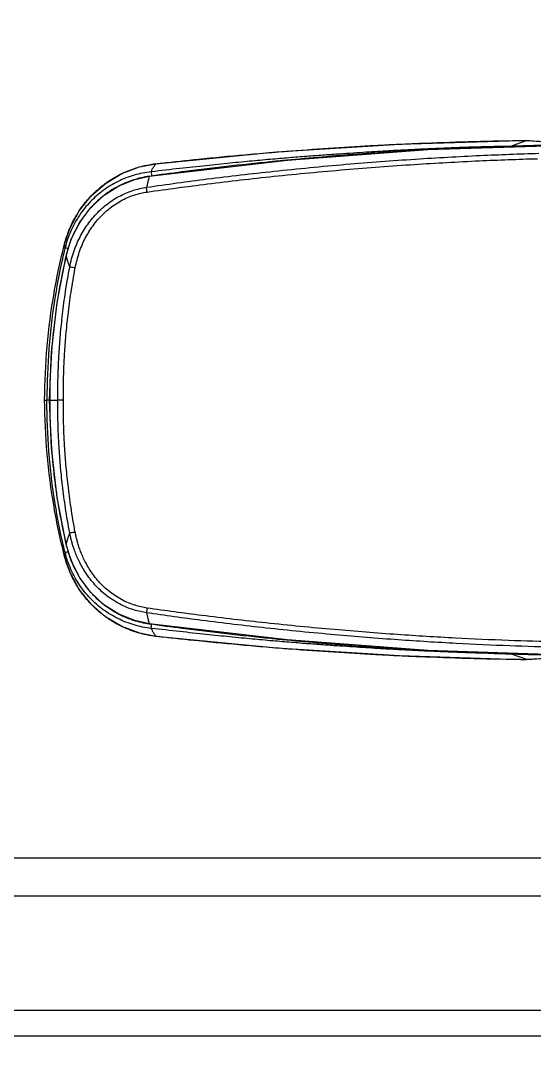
# Model space of a CAD drawing. Header units: millimetres. Extents: x 238075 to 303070, y -258150 to -205841.
# Drawn here: x 258604 to 259008, y -239111 to -238303 of the extents above; entities that cross this region are included whole.
import ezdxf

# ---------------------------------------------------------------- set-up
doc = ezdxf.new("R2010")
doc.units = ezdxf.units.MM
doc.header["$LTSCALE"] = 200
doc.layers.add('L4', color=4, linetype='Continuous')
doc.layers.add('아파트', color=253, linetype='Continuous')

msp = doc.modelspace()

# ---------------------------------------------------------------- linework, layer by layer
at = {"layer": 'L4'}
for p, q in [((258805.18, -238406.1), (258901.9, -238399.93)), ((258901.9, -238399.93), (258997.13, -238397.01)), ((258924.29, -238404.27), (259034.27, -238400.64)), ((259002.22, -238397.06), (258989.37, -238401.69)), ((258997.13, -238397.01), (258998.25, -238397)), ((258997.13, -238397.02), (258997.13, -238397.01)), ((258998.25, -238397), (259001.03, -238397.02)), ((259001.03, -238397.02), (259002.26, -238397.04)), ((259002.22, -238397.06), (259002.26, -238397.04)), ((259002.26, -238397.04), (259003.45, -238397.08)), ((259003.45, -238397.08), (259006.15, -238397.22)), ((259006.15, -238397.22), (259023.28, -238398.52)), ((259007.3, -238397.32), (259007.39, -238397.31)), ((258710.43, -238415.29), (258805.18, -238406.1)), ((258813.9, -238412.49), (258924.29, -238404.27)), ((258683.56, -238423.09), (258697.49, -238417.82)), ((258697.49, -238417.82), (258710.43, -238415.29)), ((258705.13, -238425.18), (258813.9, -238412.49)), ((258710.44, -238415.34), (258710.43, -238415.29)), ((258670.71, -238430.8), (258683.56, -238423.09)), ((258693.87, -238427.66), (258705.13, -238425.18)), ((258705.13, -238425.18), (258705.13, -238425.26)), ((258659.39, -238440.7), (258670.71, -238430.8)), ((258669.61, -238440.18), (258681.27, -238432.77)), ((258681.27, -238432.77), (258693.87, -238427.66)), ((258650, -238452.46), (258659.39, -238440.7)), ((258659.25, -238449.76), (258669.61, -238440.18)), ((258650.53, -238461.33), (258659.25, -238449.76)), ((258642.85, -238465.69), (258650, -238452.46)), ((258638.59, -238478.25), (258642.85, -238465.69)), ((258643.79, -238474.67), (258650.53, -238461.33)), ((258639.69, -238487.76), (258643.79, -238474.67)), ((258632.63, -238524.48), (258639.69, -238487.76)), ((258639.69, -238487.76), (258639.71, -238487.77)), ((258628.18, -238563.61), (258632.63, -238524.48)), ((258626.8, -238601.22), (258628.18, -238563.61)), ((258622.88, -238601.22), (258624.66, -238601.22)), ((258628.16, -238638.68), (258626.8, -238601.22)), ((258626.8, -238601.22), (258626.82, -238601.22)), ((258626.82, -238601.22), (258633.21, -238601.22)), ((258632.6, -238677.81), (258628.16, -238638.68)), ((258639.69, -238714.68), (258632.6, -238677.81)), ((258639.69, -238714.68), (258639.71, -238714.68)), ((258643.73, -238727.63), (258639.69, -238714.68)), ((258642.91, -238736.89), (258638.59, -238724.2)), ((258650.45, -238740.99), (258643.73, -238727.63)), ((258650.09, -238750.11), (258642.91, -238736.89)), ((258659.15, -238752.57), (258650.45, -238740.99)), ((258659.5, -238761.86), (258650.09, -238750.11)), ((258669.49, -238762.17), (258659.15, -238752.57)), ((258670.83, -238771.74), (258659.5, -238761.86)), ((258681.13, -238769.6), (258669.49, -238762.17)), ((258683.69, -238779.42), (258670.83, -238771.74)), ((258693.71, -238774.74), (258681.13, -238769.6)), ((258697.63, -238784.67), (258683.69, -238779.42)), ((258705.13, -238777.26), (258693.71, -238774.74)), ((258705.13, -238777.26), (258705.13, -238777.18)), ((258813.74, -238789.94), (258705.13, -238777.26)), ((258710.43, -238787.16), (258697.63, -238784.67)), ((258710.44, -238787.11), (258710.43, -238787.16)), ((258805.33, -238796.36), (258710.43, -238787.16)), ((258924.12, -238798.17), (258813.74, -238789.94)), ((258902.04, -238802.52), (258805.33, -238796.36)), ((259034.1, -238801.8), (258924.12, -238798.17)), ((258997.13, -238805.44), (258902.04, -238802.52)), ((259002.22, -238805.39), (258989.37, -238800.76)), ((258997.13, -238805.42), (258997.13, -238805.44)), ((258998.39, -238805.45), (258997.13, -238805.44)), ((259001.17, -238805.43), (258998.39, -238805.45)), ((259002.26, -238805.4), (259001.17, -238805.43)), ((259002.22, -238805.39), (259002.26, -238805.4)), ((259003.58, -238805.36), (259002.26, -238805.4)), ((259006.28, -238805.21), (259003.58, -238805.36)), ((259023.4, -238803.92), (259006.28, -238805.21)), ((259007.3, -238805.13), (259007.39, -238805.13)), ((257782.64, -238961.22), (259352.64, -238961.22)), ((257662.64, -238991.22), (259382.64, -238991.22)), ((257662.64, -239081.22), (259382.64, -239081.22)), ((257642.64, -239101.22), (259442.64, -239101.22))]:
    msp.add_line(p, q, dxfattribs=at)
for points in [[(258850.44, -238402.84), (258861.3, -238402.13), (258872.15, -238401.49), (258883.02, -238400.9)], [(258883.02, -238400.9), (258887.82, -238400.65), (258892.62, -238400.4), (258897.43, -238400.16)], [(258897.43, -238400.16), (258900.32, -238400.02), (258903.21, -238399.89), (258906.1, -238399.75)], [(258906.1, -238399.75), (258910, -238399.58), (258913.9, -238399.41), (258917.81, -238399.24)], [(258990.27, -238401.54), (258965.26, -238402.26), (258940.26, -238403.35), (258915.28, -238404.79)], [(258917.81, -238399.24), (258930.4, -238398.72), (258942.99, -238398.27), (258955.59, -238397.91)], [(258958.28, -238402.38), (258957.12, -238402.41), (258955.96, -238402.45), (258954.8, -238402.49)], [(258955.59, -238397.91), (258969.03, -238397.53), (258982.48, -238397.24), (258995.92, -238397.04)], [(258961.51, -238402.28), (258960.44, -238402.31), (258959.36, -238402.34), (258958.28, -238402.38)], [(258964.51, -238402.19), (258963.51, -238402.22), (258962.51, -238402.24), (258961.51, -238402.28)], [(258967.3, -238402.11), (258966.37, -238402.14), (258965.44, -238402.16), (258964.51, -238402.19)], [(258969.88, -238402.05), (258969.02, -238402.07), (258968.16, -238402.09), (258967.3, -238402.11)], [(258972.24, -238401.99), (258971.45, -238402.01), (258970.67, -238402.03), (258969.88, -238402.05)], [(258974.4, -238401.94), (258973.68, -238401.96), (258972.96, -238401.97), (258972.24, -238401.99)], [(258976.4, -238401.9), (258975.73, -238401.91), (258975.07, -238401.93), (258974.4, -238401.94)], [(258978.3, -238401.86), (258977.66, -238401.88), (258977.03, -238401.89), (258976.4, -238401.9)], [(258980.15, -238401.83), (258979.53, -238401.84), (258978.91, -238401.85), (258978.3, -238401.86)], [(258982.01, -238401.8), (258981.39, -238401.81), (258980.77, -238401.82), (258980.15, -238401.83)], [(258983.86, -238401.77), (258983.24, -238401.78), (258982.63, -238401.79), (258982.01, -238401.8)], [(258985.7, -238401.74), (258985.08, -238401.75), (258984.47, -238401.76), (258983.86, -238401.77)], [(258987.53, -238401.72), (258986.92, -238401.73), (258986.31, -238401.73), (258985.7, -238401.74)], [(258989.37, -238401.69), (258988.76, -238401.7), (258988.14, -238401.71), (258987.53, -238401.72)], [(259025.07, -238400.77), (259013.47, -238400.95), (259001.87, -238401.21), (258990.27, -238401.54)], [(258995.92, -238397.04), (258996.32, -238397.03), (258996.73, -238397.03), (258997.13, -238397.02)], [(258997.13, -238397.02), (258997.68, -238397.01), (258998.24, -238397.01), (258998.79, -238397.01)], [(258998.79, -238397.01), (258999.36, -238397.01), (258999.93, -238397.01), (259000.5, -238397.02)], [(259000.5, -238397.02), (259001.08, -238397.03), (259001.65, -238397.04), (259002.22, -238397.06)], [(259002.22, -238397.06), (259003.09, -238397.08), (259003.97, -238397.11), (259004.84, -238397.16)], [(259004.84, -238397.16), (259005.66, -238397.2), (259006.48, -238397.25), (259007.3, -238397.32)], [(259007.3, -238397.32), (259013.61, -238397.82), (259019.93, -238398.29), (259026.25, -238398.75)], [(258743.93, -238411.73), (258755.98, -238410.5), (258768.04, -238409.35), (258780.1, -238408.27)], [(258780.1, -238408.27), (258786.48, -238407.7), (258792.87, -238407.15), (258799.25, -238406.62)], [(258799.25, -238406.62), (258802.65, -238406.34), (258806.06, -238406.06), (258809.46, -238405.79)], [(258861.67, -238408.4), (258843.22, -238409.83), (258824.78, -238411.45), (258806.37, -238413.26)], [(258809.46, -238405.79), (258811.81, -238405.61), (258814.16, -238405.42), (258816.51, -238405.24)], [(258816.51, -238405.24), (258827.82, -238404.38), (258839.13, -238403.57), (258850.44, -238402.84)], [(258830.61, -238409.47), (258826.07, -238409.82), (258821.54, -238410.17), (258817, -238410.54)], [(258843.17, -238408.53), (258838.99, -238408.84), (258834.8, -238409.15), (258830.61, -238409.47)], [(258854.79, -238407.71), (258850.92, -238407.98), (258847.05, -238408.25), (258843.17, -238408.53)], [(258865.55, -238406.98), (258861.96, -238407.22), (258858.38, -238407.46), (258854.79, -238407.71)], [(258908.01, -238405.21), (258892.56, -238406.14), (258877.11, -238407.2), (258861.67, -238408.4)], [(258875.52, -238406.34), (258872.2, -238406.55), (258868.87, -238406.77), (258865.55, -238406.98)], [(258884.75, -238405.78), (258881.68, -238405.96), (258878.6, -238406.15), (258875.52, -238406.34)], [(258893.32, -238405.28), (258890.46, -238405.44), (258887.61, -238405.61), (258884.75, -238405.78)], [(258901.25, -238404.85), (258898.6, -238404.99), (258895.96, -238405.13), (258893.32, -238405.28)], [(258908.59, -238404.47), (258906.14, -238404.59), (258903.69, -238404.72), (258901.25, -238404.85)], [(258915.28, -238404.79), (258912.86, -238404.93), (258910.43, -238405.07), (258908.01, -238405.21)], [(258915.38, -238404.13), (258913.12, -238404.24), (258910.85, -238404.35), (258908.59, -238404.47)], [(258914.37, -238411.69), (258931.4, -238410.57), (258948.45, -238409.62), (258965.49, -238408.84)], [(258921.68, -238403.84), (258919.58, -238403.94), (258917.48, -238404.03), (258915.38, -238404.13)], [(258927.52, -238403.57), (258925.57, -238403.66), (258923.63, -238403.75), (258921.68, -238403.84)], [(258932.94, -238403.34), (258931.14, -238403.42), (258929.33, -238403.49), (258927.52, -238403.57)], [(258937.98, -238403.13), (258936.3, -238403.2), (258934.62, -238403.27), (258932.94, -238403.34)], [(258942.66, -238402.94), (258941.1, -238403), (258939.54, -238403.07), (258937.98, -238403.13)], [(258947, -238402.77), (258945.55, -238402.83), (258944.1, -238402.88), (258942.66, -238402.94)], [(258951.04, -238402.62), (258949.69, -238402.67), (258948.34, -238402.72), (258947, -238402.77)], [(258954.8, -238402.49), (258953.54, -238402.53), (258952.29, -238402.58), (258951.04, -238402.62)], [(258965.49, -238408.84), (258980.8, -238408.13), (258996.11, -238407.56), (259011.43, -238407.13)], [(258693.61, -238419.04), (258695.31, -238418.47), (258697.03, -238417.96), (258698.77, -238417.51)], [(258698.77, -238417.51), (258699.03, -238417.44), (258699.3, -238417.37), (258699.57, -238417.3)], [(258699.57, -238417.3), (258702.05, -238416.68), (258704.57, -238416.17), (258707.1, -238415.78)], [(258707.1, -238415.78), (258708.21, -238415.61), (258709.32, -238415.46), (258710.44, -238415.34)], [(258707.51, -238419.64), (258707.87, -238418.91), (258708.29, -238418.21), (258708.75, -238417.53)], [(258708.75, -238417.53), (258709.27, -238416.77), (258709.84, -238416.04), (258710.44, -238415.34)], [(258710.44, -238415.34), (258711.89, -238415.17), (258713.35, -238415.01), (258714.8, -238414.84)], [(258714.8, -238414.84), (258724.51, -238413.76), (258734.22, -238412.72), (258743.93, -238411.73)], [(258749.81, -238416.87), (258742.94, -238417.59), (258736.06, -238418.34), (258729.19, -238419.11)], [(258800.61, -238413.83), (258777.31, -238416.17), (258754.04, -238418.83), (258730.81, -238421.82)], [(258768.77, -238414.92), (258762.45, -238415.55), (258756.13, -238416.2), (258749.81, -238416.87)], [(258786.2, -238413.24), (258780.39, -238413.78), (258774.58, -238414.34), (258768.77, -238414.92)], [(258802.23, -238411.79), (258796.89, -238412.25), (258791.54, -238412.74), (258786.2, -238413.24)], [(258806.37, -238413.26), (258804.45, -238413.45), (258802.53, -238413.64), (258800.61, -238413.83)], [(258817, -238410.54), (258812.08, -238410.94), (258807.16, -238411.36), (258802.23, -238411.79)], [(258803.2, -238421.24), (258822.02, -238419.23), (258840.86, -238417.43), (258859.72, -238415.81)], [(258859.28, -238419.93), (258877.41, -238418.4), (258895.56, -238417.04), (258913.71, -238415.86)], [(258859.72, -238415.81), (258877.92, -238414.26), (258896.14, -238412.88), (258914.37, -238411.69)], [(258913.71, -238415.86), (258930.68, -238414.76), (258947.66, -238413.82), (258964.65, -238413.04)], [(258964.65, -238413.04), (258979.91, -238412.35), (258995.18, -238411.78), (259010.45, -238411.36)], [(258675.27, -238427.73), (258676.62, -238426.87), (258678, -238426.06), (258679.39, -238425.28)], [(258679.39, -238425.28), (258681.47, -238424.13), (258683.6, -238423.06), (258685.77, -238422.09)], [(258693.31, -238424.34), (258688.94, -238425.61), (258684.69, -238427.26), (258680.62, -238429.27)], [(258685.77, -238422.09), (258686.44, -238421.79), (258687.1, -238421.5), (258687.78, -238421.22)], [(258687.78, -238421.22), (258689.69, -238420.42), (258691.64, -238419.69), (258693.61, -238419.04)], [(258705.14, -238425.26), (258700.92, -238425.85), (258696.75, -238426.8), (258692.7, -238428.1)], [(258706.69, -238421.66), (258702.17, -238422.16), (258697.68, -238423.06), (258693.31, -238424.34)], [(258704.93, -238426.01), (258704.86, -238426.26), (258704.8, -238426.51), (258704.73, -238426.76)], [(258705.14, -238425.26), (258705.07, -238425.51), (258705, -238425.76), (258704.93, -238426.01)], [(258730.81, -238421.82), (258722.25, -238422.92), (258713.69, -238424.07), (258705.14, -238425.26)], [(258729.19, -238419.11), (258721.69, -238419.94), (258714.19, -238420.79), (258706.69, -238421.66)], [(258706.69, -238421.66), (258706.91, -238420.97), (258707.19, -238420.29), (258707.51, -238419.64)], [(258706.69, -238421.66), (258706.7, -238422.27), (258706.74, -238422.88), (258706.78, -238423.49)], [(258706.78, -238423.49), (258706.82, -238423.99), (258706.85, -238424.48), (258706.9, -238424.98)], [(258750.82, -238427.34), (258768.26, -238425.12), (258785.72, -238423.1), (258803.2, -238421.24)], [(258750.93, -238431.22), (258768.28, -238429.06), (258785.65, -238427.08), (258803.03, -238425.25)], [(258803.03, -238425.25), (258821.77, -238423.29), (258840.52, -238421.52), (258859.28, -238419.93)], [(258662.88, -238437.27), (258664, -238436.24), (258665.14, -238435.23), (258666.3, -238434.26)], [(258666.3, -238434.26), (258668.5, -238432.42), (258670.79, -238430.7), (258673.17, -238429.1)], [(258680.62, -238429.27), (258676.55, -238431.28), (258672.65, -238433.64), (258668.99, -238436.33)], [(258680.25, -238433.38), (258677.22, -238435), (258674.29, -238436.83), (258671.5, -238438.84)], [(258673.17, -238429.1), (258673.86, -238428.63), (258674.56, -238428.17), (258675.27, -238427.73)], [(258680.43, -238433.28), (258680.37, -238433.32), (258680.31, -238433.35), (258680.25, -238433.38)], [(258689.33, -238429.28), (258686.28, -238430.42), (258683.3, -238431.76), (258680.43, -238433.28)], [(258692.35, -238428.22), (258691.33, -238428.55), (258690.33, -238428.9), (258689.33, -238429.28)], [(258692.7, -238428.1), (258692.58, -238428.14), (258692.46, -238428.18), (258692.35, -238428.22)], [(258697.73, -238434.88), (258699.49, -238434.48), (258701.26, -238434.14), (258703.05, -238433.89)], [(258703.05, -238433.89), (258718.95, -238431.53), (258734.87, -238429.36), (258750.82, -238427.34)], [(258703.27, -238432.9), (258703.2, -238433.23), (258703.12, -238433.56), (258703.05, -238433.89)], [(258703.09, -238434.85), (258703.07, -238434.53), (258703.05, -238434.21), (258703.05, -238433.89)], [(258703.5, -238431.91), (258703.42, -238432.24), (258703.35, -238432.57), (258703.27, -238432.9)], [(258703.39, -238437.61), (258719.21, -238435.32), (258735.06, -238433.2), (258750.93, -238431.22)], [(258703.72, -238430.95), (258703.65, -238431.27), (258703.57, -238431.59), (258703.5, -238431.91)], [(258703.94, -238430.03), (258703.86, -238430.34), (258703.79, -238430.64), (258703.72, -238430.95)], [(258704.14, -238429.16), (258704.07, -238429.45), (258704, -238429.74), (258703.94, -238430.03)], [(258704.34, -238428.32), (258704.27, -238428.6), (258704.21, -238428.88), (258704.14, -238429.16)], [(258704.54, -238427.52), (258704.47, -238427.79), (258704.41, -238428.05), (258704.34, -238428.32)], [(258704.73, -238426.76), (258704.67, -238427.01), (258704.6, -238427.27), (258704.54, -238427.52)], [(258655.13, -238445.53), (258657.05, -238443.18), (258659.1, -238440.94), (258661.27, -238438.82)], [(258668.99, -238436.33), (258665.33, -238439.01), (258661.91, -238442.01), (258658.78, -238445.28)], [(258661.27, -238438.82), (258661.8, -238438.29), (258662.34, -238437.78), (258662.88, -238437.27)], [(258667.14, -238442.24), (258665.38, -238443.71), (258663.68, -238445.27), (258662.05, -238446.89)], [(258670.13, -238439.86), (258669.11, -238440.63), (258668.12, -238441.42), (258667.14, -238442.24)], [(258671.5, -238438.84), (258671.04, -238439.18), (258670.58, -238439.51), (258670.13, -238439.86)], [(258675.71, -238444.47), (258677.47, -238443.29), (258679.28, -238442.2), (258681.14, -238441.18)], [(258681.14, -238441.18), (258682.95, -238440.2), (258684.81, -238439.3), (258686.7, -238438.49)], [(258682.89, -238444.51), (258684.59, -238443.58), (258686.32, -238442.72), (258688.09, -238441.96)], [(258686.7, -238438.49), (258688.52, -238437.71), (258690.38, -238437.01), (258692.26, -238436.4)], [(258688.09, -238441.96), (258689.8, -238441.22), (258691.53, -238440.56), (258693.3, -238439.98)], [(258692.26, -238436.4), (258694.06, -238435.81), (258695.89, -238435.31), (258697.73, -238434.88)], [(258693.3, -238439.98), (258694.98, -238439.42), (258696.69, -238438.94), (258698.42, -238438.54)], [(258698.42, -238438.54), (258700.06, -238438.16), (258701.72, -238437.85), (258703.39, -238437.61)], [(258703.21, -238436.13), (258703.16, -238435.7), (258703.12, -238435.27), (258703.09, -238434.85)], [(258703.39, -238437.61), (258703.32, -238437.11), (258703.26, -238436.62), (258703.21, -238436.13)], [(258646.29, -238458.64), (258647.77, -238455.93), (258649.4, -238453.3), (258651.16, -238450.77)], [(258658.78, -238445.28), (258655.62, -238448.57), (258652.75, -238452.15), (258650.21, -238455.94)], [(258651.16, -238450.77), (258651.5, -238450.28), (258651.85, -238449.79), (258652.2, -238449.31)], [(258652.2, -238449.31), (258653.14, -238448.02), (258654.12, -238446.76), (258655.13, -238445.53)], [(258660.59, -238448.39), (258659.61, -238449.41), (258658.66, -238450.47), (258657.74, -238451.54)], [(258662.05, -238446.89), (258661.56, -238447.38), (258661.07, -238447.88), (258660.59, -238448.39)], [(258665.8, -238452.49), (258667.33, -238451.02), (258668.91, -238449.61), (258670.56, -238448.28)], [(258670.56, -238448.28), (258672.22, -238446.93), (258673.94, -238445.66), (258675.71, -238444.47)], [(258672.99, -238451.23), (258674.54, -238449.95), (258676.15, -238448.75), (258677.81, -238447.62)], [(258677.81, -238447.62), (258679.46, -238446.5), (258681.15, -238445.46), (258682.89, -238444.51)], [(258650.21, -238455.94), (258647.64, -238459.77), (258645.4, -238463.83), (258643.53, -238468.06)], [(258644, -238463.15), (258644.72, -238461.62), (258645.48, -238460.12), (258646.29, -238458.64)], [(258655.68, -238454.06), (258654.01, -238456.18), (258652.45, -238458.39), (258651, -238460.66)], [(258657.74, -238451.54), (258657.04, -238452.37), (258656.35, -238453.21), (258655.68, -238454.06)], [(258657.66, -238461.81), (258658.88, -238460.16), (258660.16, -238458.57), (258661.5, -238457.03)], [(258661.5, -238457.03), (258662.87, -238455.46), (258664.31, -238453.94), (258665.8, -238452.49)], [(258664.53, -238459.54), (258665.81, -238458.05), (258667.15, -238456.61), (258668.55, -238455.23)], [(258668.55, -238455.23), (258669.97, -238453.84), (258671.45, -238452.5), (258672.99, -238451.23)], [(258638.58, -238478.25), (258639.8, -238473.49), (258641.43, -238468.82), (258643.45, -238464.35)], [(258643.45, -238464.35), (258643.63, -238463.95), (258643.82, -238463.54), (258644, -238463.15)], [(258649.99, -238462.29), (258648.87, -238464.15), (258647.81, -238466.06), (258646.83, -238468)], [(258650.69, -238461.15), (258650.46, -238461.53), (258650.22, -238461.91), (258649.99, -238462.29)], [(258651, -238460.66), (258650.9, -238460.82), (258650.79, -238460.99), (258650.69, -238461.15)], [(258651.16, -238472.16), (258652.12, -238470.35), (258653.14, -238468.57), (258654.23, -238466.84)], [(258654.23, -238466.84), (258655.31, -238465.12), (258656.45, -238463.44), (258657.66, -238461.81)], [(258657.73, -238468.87), (258658.74, -238467.23), (258659.81, -238465.63), (258660.94, -238464.08)], [(258660.94, -238464.08), (258662.07, -238462.52), (258663.27, -238461), (258664.53, -238459.54)], [(258643.53, -238468.06), (258641.63, -238472.34), (258640.1, -238476.78), (258638.97, -238481.32)], [(258643.9, -238474.47), (258643.76, -238474.82), (258643.63, -238475.16), (258643.49, -238475.51)], [(258643.99, -238474.26), (258643.96, -238474.33), (258643.93, -238474.4), (258643.9, -238474.47)], [(258646.83, -238468), (258645.8, -238470.05), (258644.85, -238472.14), (258643.99, -238474.26)], [(258648.46, -238477.79), (258649.29, -238475.88), (258650.19, -238474), (258651.16, -238472.16)], [(258652.35, -238479.28), (258653.12, -238477.46), (258653.96, -238475.68), (258654.87, -238473.92)], [(258654.87, -238473.92), (258655.76, -238472.2), (258656.71, -238470.52), (258657.73, -238468.87)], [(258630.32, -238516.95), (258632.58, -238503.95), (258635.33, -238491.04), (258638.58, -238478.25)], [(258638.97, -238481.32), (258638.47, -238483.31), (258637.99, -238485.31), (258637.53, -238487.32)], [(258638.64, -238479.8), (258638.58, -238479.29), (258638.56, -238478.77), (258638.58, -238478.25)], [(258638.97, -238481.32), (258638.82, -238480.82), (258638.71, -238480.32), (258638.64, -238479.8)], [(258638.97, -238481.32), (258639.28, -238481.42), (258639.6, -238481.5), (258639.92, -238481.59)], [(258641.61, -238480.83), (258640.94, -238482.94), (258640.35, -238485.08), (258639.84, -238487.23)], [(258639.92, -238481.59), (258640.45, -238481.72), (258640.97, -238481.86), (258641.5, -238482)], [(258643.49, -238475.51), (258642.81, -238477.26), (258642.18, -238479.04), (258641.61, -238480.83)], [(258646.09, -238483.81), (258646.81, -238481.77), (258647.59, -238479.76), (258648.46, -238477.79)], [(258650.15, -238485.01), (258650.81, -238483.08), (258651.54, -238481.16), (258652.35, -238479.28)], [(258637.53, -238487.32), (258635.03, -238498), (258632.9, -238508.77), (258631.14, -238519.61)], [(258639.71, -238487.77), (258636.86, -238500.1), (258634.47, -238512.55), (258632.56, -238525.07)], [(258639.84, -238487.23), (258639.79, -238487.41), (258639.75, -238487.59), (258639.71, -238487.77)], [(258639.71, -238487.77), (258639.76, -238487.96), (258639.8, -238488.15), (258639.85, -238488.34)], [(258639.85, -238488.34), (258639.9, -238488.53), (258639.95, -238488.73), (258640, -238488.92)], [(258640, -238488.92), (258640.06, -238489.11), (258640.11, -238489.31), (258640.16, -238489.5)], [(258640.16, -238489.5), (258640.22, -238489.7), (258640.27, -238489.89), (258640.33, -238490.09)], [(258640.33, -238490.09), (258640.39, -238490.29), (258640.45, -238490.49), (258640.51, -238490.69)], [(258640.51, -238490.69), (258640.57, -238490.9), (258640.64, -238491.11), (258640.7, -238491.33)], [(258640.7, -238491.33), (258640.78, -238491.56), (258640.85, -238491.79), (258640.92, -238492.01)], [(258642.6, -238496.71), (258643.03, -238494.51), (258643.53, -238492.33), (258644.12, -238490.17)], [(258644.12, -238490.17), (258644.7, -238488.02), (258645.36, -238485.9), (258646.09, -238483.81)], [(258646.91, -238497.32), (258647.31, -238495.22), (258647.77, -238493.14), (258648.32, -238491.07)], [(258648.32, -238491.07), (258648.85, -238489.03), (258649.46, -238487.01), (258650.15, -238485.01)], [(258639.29, -238516.11), (258640.27, -238509.62), (258641.37, -238503.15), (258642.6, -238496.71)], [(258640.92, -238492.01), (258641, -238492.27), (258641.09, -238492.52), (258641.17, -238492.77)], [(258641.17, -238492.77), (258641.27, -238493.05), (258641.36, -238493.33), (258641.46, -238493.61)], [(258641.46, -238493.61), (258641.57, -238493.92), (258641.68, -238494.23), (258641.79, -238494.54)], [(258641.79, -238494.54), (258641.91, -238494.88), (258642.04, -238495.22), (258642.16, -238495.57)], [(258642.16, -238495.57), (258642.31, -238495.95), (258642.45, -238496.33), (258642.6, -238496.71)], [(258643.54, -238496.79), (258643.23, -238496.75), (258642.91, -238496.71), (258642.6, -238496.71)], [(258645.06, -238497), (258644.55, -238496.92), (258644.05, -238496.85), (258643.54, -238496.79)], [(258643.63, -238516.6), (258644.61, -238510.15), (258645.7, -238503.73), (258646.91, -238497.32)], [(258646.91, -238497.32), (258646.29, -238497.21), (258645.68, -238497.1), (258645.06, -238497)], [(258622.88, -238601.22), (258622.99, -238573.02), (258625.51, -238544.76), (258630.32, -238516.95)], [(258631.14, -238519.61), (258628.93, -238533.19), (258627.3, -238546.86), (258626.23, -238560.57)], [(258636.93, -238533.79), (258637.62, -238527.88), (258638.41, -238521.99), (258639.29, -238516.11)], [(258641.29, -238534.17), (258641.97, -238528.3), (258642.75, -238522.45), (258643.63, -238516.6)], [(258632.56, -238525.07), (258630.84, -238536.35), (258629.5, -238547.7), (258628.56, -238559.07)], [(258635.29, -238549.88), (258635.76, -238544.51), (258636.3, -238539.14), (258636.93, -238533.79)], [(258639.66, -238550.17), (258640.12, -238544.83), (258640.67, -238539.5), (258641.29, -238534.17)], [(258634.22, -238564.52), (258634.51, -238559.64), (258634.87, -238554.76), (258635.29, -238549.88)], [(258638.59, -238564.73), (258638.88, -238559.87), (258639.24, -238555.02), (258639.66, -238550.17)], [(258626.23, -238560.57), (258625.18, -238574.1), (258624.67, -238587.66), (258624.66, -238601.22)], [(258628.24, -238563.03), (258627.29, -238575.73), (258626.81, -238588.48), (258626.82, -238601.22)], [(258628.56, -238559.07), (258628.45, -238560.39), (258628.34, -238561.71), (258628.24, -238563.03)], [(258633.57, -238577.85), (258633.74, -238573.41), (258633.95, -238568.96), (258634.22, -238564.52)], [(258637.95, -238577.99), (258638.11, -238573.57), (258638.32, -238569.15), (258638.59, -238564.73)], [(258633.26, -238590.03), (258633.32, -238585.97), (258633.43, -238581.91), (258633.57, -238577.85)], [(258637.64, -238590.1), (258637.7, -238586.06), (258637.8, -238582.02), (258637.95, -238577.99)], [(258633.21, -238601.22), (258633.19, -238597.49), (258633.21, -238593.76), (258633.26, -238590.03)], [(258637.58, -238601.22), (258637.56, -238597.51), (258637.58, -238593.8), (258637.64, -238590.1)], [(258630.32, -238685.49), (258625.51, -238657.68), (258622.99, -238629.42), (258622.88, -238601.22)], [(258626.23, -238641.87), (258625.18, -238628.35), (258624.67, -238614.78), (258624.66, -238601.22)], [(258625.77, -238601.22), (258625.4, -238601.22), (258625.03, -238601.22), (258624.66, -238601.22)], [(258626.8, -238601.22), (258626.45, -238601.22), (258626.11, -238601.22), (258625.77, -238601.22)], [(258626.82, -238601.22), (258626.81, -238613.94), (258627.28, -238626.66), (258628.24, -238639.34)], [(258633.26, -238612.44), (258633.21, -238608.7), (258633.19, -238604.96), (258633.21, -238601.22)], [(258634.19, -238601.23), (258633.86, -238601.22), (258633.54, -238601.22), (258633.21, -238601.22)], [(258635.72, -238601.22), (258635.21, -238601.23), (258634.7, -238601.23), (258634.19, -238601.23)], [(258637.58, -238601.22), (258636.96, -238601.22), (258636.34, -238601.22), (258635.72, -238601.22)], [(258637.64, -238612.38), (258637.58, -238608.66), (258637.56, -238604.94), (258637.58, -238601.22)], [(258633.57, -238624.56), (258633.43, -238620.52), (258633.32, -238616.48), (258633.26, -238612.44)], [(258637.95, -238624.43), (258637.8, -238620.41), (258637.7, -238616.39), (258637.64, -238612.38)], [(258634.21, -238637.8), (258633.95, -238633.39), (258633.73, -238628.98), (258633.57, -238624.56)], [(258638.58, -238637.59), (258638.32, -238633.21), (258638.11, -238628.82), (258637.95, -238624.43)], [(258631.14, -238682.84), (258628.93, -238669.26), (258627.3, -238655.59), (258626.23, -238641.87)], [(258628.24, -238639.34), (258628.89, -238648.02), (258629.77, -238656.67), (258630.87, -238665.3)], [(258635.28, -238652.36), (258634.86, -238647.51), (258634.5, -238642.66), (258634.21, -238637.8)], [(258639.64, -238652.06), (258639.23, -238647.25), (258638.87, -238642.42), (258638.58, -238637.59)], [(258636.9, -238668.41), (258636.28, -238663.07), (258635.74, -238657.72), (258635.28, -238652.36)], [(258641.26, -238668.03), (258640.64, -238662.72), (258640.1, -238657.39), (258639.64, -238652.06)], [(258630.87, -238665.3), (258631.38, -238669.32), (258631.94, -238673.33), (258632.55, -238677.33)], [(258639.27, -238686.15), (258638.38, -238680.25), (258637.59, -238674.34), (258636.9, -238668.41)], [(258643.61, -238685.66), (258642.72, -238679.79), (258641.94, -238673.92), (258641.26, -238668.03)], [(258637.53, -238715.13), (258635.03, -238704.45), (258632.9, -238693.67), (258631.14, -238682.84)], [(258632.55, -238677.33), (258634.46, -238689.86), (258636.85, -238702.33), (258639.71, -238714.68)], [(258638.58, -238724.19), (258635.33, -238711.41), (258632.58, -238698.5), (258630.32, -238685.49)], [(258642.6, -238705.74), (258641.36, -238699.23), (258640.25, -238692.7), (258639.27, -238686.15)], [(258646.91, -238705.13), (258645.69, -238698.66), (258644.58, -238692.17), (258643.61, -238685.66)], [(258641.35, -238709.15), (258641.26, -238709.42), (258641.17, -238709.69), (258641.08, -238709.96)], [(258641.63, -238708.34), (258641.54, -238708.61), (258641.44, -238708.88), (258641.35, -238709.15)], [(258641.93, -238707.5), (258641.83, -238707.78), (258641.73, -238708.06), (258641.63, -238708.34)], [(258642.25, -238706.64), (258642.15, -238706.93), (258642.04, -238707.21), (258641.93, -238707.5)], [(258642.6, -238705.74), (258642.48, -238706.04), (258642.37, -238706.34), (258642.25, -238706.64)], [(258643.54, -238705.66), (258643.23, -238705.7), (258642.91, -238705.74), (258642.6, -238705.74)], [(258643.18, -238708.49), (258642.97, -238707.57), (258642.78, -238706.66), (258642.6, -238705.74)], [(258643.92, -238711.55), (258643.66, -238710.53), (258643.41, -238709.51), (258643.18, -238708.49)], [(258645.06, -238705.45), (258644.55, -238705.53), (258644.05, -238705.6), (258643.54, -238705.66)], [(258646.91, -238705.13), (258646.29, -238705.24), (258645.68, -238705.35), (258645.06, -238705.45)], [(258647.45, -238707.75), (258647.25, -238706.88), (258647.08, -238706), (258646.91, -238705.13)], [(258648.14, -238710.67), (258647.89, -238709.7), (258647.66, -238708.73), (258647.45, -238707.75)], [(258638.97, -238721.13), (258638.47, -238719.13), (258637.99, -238717.13), (258637.53, -238715.13)], [(258639.9, -238713.91), (258639.84, -238714.17), (258639.77, -238714.42), (258639.71, -238714.68)], [(258639.71, -238714.68), (258639.74, -238714.8), (258639.77, -238714.93), (258639.8, -238715.06)], [(258639.8, -238715.06), (258640.11, -238716.35), (258640.44, -238717.64), (258640.8, -238718.92)], [(258640.11, -238713.14), (258640.04, -238713.39), (258639.97, -238713.65), (258639.9, -238713.91)], [(258640.33, -238712.35), (258640.26, -238712.61), (258640.18, -238712.87), (258640.11, -238713.14)], [(258640.57, -238711.56), (258640.49, -238711.83), (258640.41, -238712.09), (258640.33, -238712.35)], [(258640.81, -238710.77), (258640.73, -238711.03), (258640.65, -238711.3), (258640.57, -238711.56)], [(258641.08, -238709.96), (258640.99, -238710.23), (258640.9, -238710.5), (258640.81, -238710.77)], [(258644.88, -238714.92), (258644.54, -238713.81), (258644.22, -238712.68), (258643.92, -238711.55)], [(258646.08, -238718.61), (258645.65, -238717.39), (258645.25, -238716.16), (258644.88, -238714.92)], [(258649.02, -238713.89), (258648.71, -238712.82), (258648.41, -238711.75), (258648.14, -238710.67)], [(258650.14, -238717.4), (258649.74, -238716.24), (258649.37, -238715.07), (258649.02, -238713.89)], [(258651.54, -238721.19), (258651.04, -238719.94), (258650.57, -238718.68), (258650.14, -238717.4)], [(258638.64, -238722.64), (258638.58, -238723.16), (258638.56, -238723.68), (258638.58, -238724.19)], [(258643.48, -238738.16), (258641.45, -238733.66), (258639.8, -238728.97), (258638.58, -238724.19)], [(258638.97, -238721.13), (258638.82, -238721.62), (258638.71, -238722.13), (258638.64, -238722.64)], [(258638.97, -238721.13), (258639.28, -238721.03), (258639.6, -238720.94), (258639.92, -238720.86)], [(258643.53, -238734.39), (258641.63, -238730.11), (258640.1, -238725.66), (258638.97, -238721.13)], [(258639.92, -238720.86), (258640.44, -238720.72), (258640.97, -238720.59), (258641.49, -238720.45)], [(258640.8, -238718.92), (258641.24, -238720.47), (258641.73, -238722.02), (258642.25, -238723.55)], [(258642.25, -238723.55), (258642.62, -238724.62), (258643.01, -238725.69), (258643.42, -238726.75)], [(258647.58, -238722.59), (258647.05, -238721.27), (258646.55, -238719.95), (258646.08, -238718.61)], [(258649.45, -238726.85), (258648.79, -238725.44), (258648.17, -238724.02), (258647.58, -238722.59)], [(258653.27, -238725.25), (258652.66, -238723.91), (258652.08, -238722.56), (258651.54, -238721.19)], [(258655.41, -238729.54), (258654.65, -238728.13), (258653.94, -238726.7), (258653.27, -238725.25)], [(258643.42, -238726.75), (258643.59, -238727.2), (258643.77, -238727.65), (258643.95, -238728.1)], [(258643.95, -238728.1), (258644.02, -238728.25), (258644.08, -238728.41), (258644.15, -238728.57)], [(258644.15, -238728.57), (258644.9, -238730.39), (258645.71, -238732.18), (258646.58, -238733.94)], [(258651.74, -238731.36), (258650.93, -238729.88), (258650.17, -238728.37), (258649.45, -238726.85)], [(258654.5, -238736.04), (258653.53, -238734.51), (258652.61, -238732.95), (258651.74, -238731.36)], [(258657.98, -238733.99), (258657.08, -238732.54), (258656.22, -238731.05), (258655.41, -238729.54)], [(258644, -238739.3), (258643.82, -238738.92), (258643.65, -238738.54), (258643.48, -238738.16)], [(258650.21, -238746.51), (258647.64, -238742.67), (258645.4, -238738.61), (258643.53, -238734.39)], [(258646.3, -238743.82), (258645.49, -238742.33), (258644.72, -238740.83), (258644, -238739.3)], [(258646.58, -238733.94), (258647.54, -238735.88), (258648.57, -238737.78), (258649.68, -238739.63)], [(258649.68, -238739.63), (258649.8, -238739.85), (258649.93, -238740.06), (258650.07, -238740.28)], [(258650.07, -238740.28), (258650.45, -238740.92), (258650.85, -238741.55), (258651.25, -238742.17)], [(258657.75, -238740.76), (258656.61, -238739.22), (258655.53, -238737.65), (258654.5, -238736.04)], [(258661.46, -238745.36), (258660.16, -238743.88), (258658.92, -238742.34), (258657.75, -238740.76)], [(258661.02, -238738.48), (258659.95, -238737.02), (258658.94, -238735.52), (258657.98, -238733.99)], [(258664.48, -238742.86), (258663.27, -238741.44), (258662.12, -238739.98), (258661.02, -238738.48)], [(258651.2, -238751.73), (258649.42, -238749.19), (258647.78, -238746.54), (258646.3, -238743.82)], [(258658.78, -238757.17), (258655.62, -238753.87), (258652.75, -238750.3), (258650.21, -238746.51)], [(258651.25, -238742.17), (258651.99, -238743.32), (258652.76, -238744.45), (258653.56, -238745.57)], [(258653.56, -238745.57), (258655.08, -238747.68), (258656.7, -238749.72), (258658.41, -238751.67)], [(258665.61, -238749.76), (258664.16, -238748.35), (258662.78, -238746.88), (258661.46, -238745.36)], [(258668.36, -238747.03), (258667.01, -238745.69), (258665.72, -238744.3), (258664.48, -238742.86)], [(258670.41, -238754.05), (258668.75, -238752.69), (258667.14, -238751.26), (258665.61, -238749.76)], [(258672.86, -238751.11), (258671.3, -238749.81), (258669.8, -238748.45), (258668.36, -238747.03)], [(258652.2, -238753.13), (258651.86, -238752.67), (258651.53, -238752.2), (258651.2, -238751.73)], [(258655.15, -238756.94), (258654.13, -238755.7), (258653.14, -238754.43), (258652.2, -238753.13)], [(258661.31, -238763.67), (258659.14, -238761.54), (258657.08, -238759.29), (258655.15, -238756.94)], [(258658.41, -238751.67), (258658.49, -238751.77), (258658.57, -238751.86), (258658.66, -238751.95)], [(258658.66, -238751.95), (258659.3, -238752.68), (258659.95, -238753.39), (258660.62, -238754.09)], [(258668.99, -238766.12), (258665.33, -238763.44), (258661.91, -238760.44), (258658.78, -238757.17)], [(258660.62, -238754.09), (258661.86, -238755.4), (258663.15, -238756.66), (258664.47, -238757.87)], [(258664.47, -238757.87), (258665.42, -238758.74), (258666.39, -238759.59), (258667.38, -238760.41)], [(258675.88, -238758.09), (258674, -238756.83), (258672.17, -238755.49), (258670.41, -238754.05)], [(258677.97, -238754.93), (258676.21, -238753.74), (258674.5, -238752.46), (258672.86, -238751.11)], [(258681.67, -238761.55), (258679.69, -238760.49), (258677.76, -238759.34), (258675.88, -238758.09)], [(258683.39, -238758.21), (258681.53, -238757.21), (258679.72, -238756.12), (258677.97, -238754.93)], [(258662.87, -238765.16), (258662.34, -238764.67), (258661.82, -238764.17), (258661.31, -238763.67)], [(258666.34, -238768.22), (258665.15, -238767.23), (258664, -238766.21), (258662.87, -238765.16)], [(258667.38, -238760.41), (258668.51, -238761.35), (258669.67, -238762.26), (258670.85, -238763.13)], [(258680.62, -238773.17), (258676.55, -238771.16), (258672.65, -238768.8), (258668.99, -238766.12)], [(258670.85, -238763.13), (258671.22, -238763.4), (258671.6, -238763.67), (258671.97, -238763.94)], [(258671.97, -238763.94), (258674.02, -238765.39), (258676.14, -238766.75), (258678.32, -238768)], [(258687.44, -238764.27), (258685.48, -238763.45), (258683.55, -238762.54), (258681.67, -238761.55)], [(258688.79, -238760.79), (258686.95, -238760.02), (258685.15, -238759.15), (258683.39, -238758.21)], [(258692.96, -238766.27), (258691.09, -238765.68), (258689.25, -238765.02), (258687.44, -238764.27)], [(258693.95, -238762.68), (258692.2, -238762.13), (258690.48, -238761.49), (258688.79, -238760.79)], [(258698.82, -238763.99), (258697.18, -238763.62), (258695.55, -238763.19), (258693.95, -238762.68)], [(258703.39, -238764.84), (258701.85, -238764.62), (258700.33, -238764.34), (258698.82, -238763.99)], [(258703.39, -238764.84), (258703.32, -238765.33), (258703.26, -238765.83), (258703.21, -238766.32)], [(258746.47, -238770.67), (258732.09, -238768.85), (258717.73, -238766.92), (258703.39, -238764.84)], [(258673.22, -238773.38), (258670.84, -238771.78), (258668.54, -238770.05), (258666.34, -238768.22)], [(258675.25, -238774.71), (258674.57, -238774.28), (258673.89, -238773.83), (258673.22, -238773.38)], [(258678.32, -238768), (258679.26, -238768.54), (258680.21, -238769.05), (258681.17, -238769.55)], [(258693.31, -238778.11), (258688.94, -238776.84), (258684.69, -238775.18), (258680.62, -238773.17)], [(258681.17, -238769.55), (258683.24, -238770.62), (258685.36, -238771.59), (258687.51, -238772.46)], [(258687.51, -238772.46), (258689.1, -238773.11), (258690.71, -238773.7), (258692.34, -238774.23)], [(258692.34, -238774.23), (258692.44, -238774.26), (258692.53, -238774.29), (258692.62, -238774.32)], [(258698.16, -238767.66), (258696.41, -238767.27), (258694.67, -238766.8), (258692.96, -238766.27)], [(258703.05, -238768.56), (258701.41, -238768.32), (258699.78, -238768.02), (258698.16, -238767.66)], [(258703.09, -238767.6), (258703.07, -238767.92), (258703.05, -238768.24), (258703.05, -238768.56)], [(258703.05, -238768.56), (258703.14, -238768.96), (258703.23, -238769.37), (258703.32, -238769.77)], [(258746.35, -238774.54), (258731.9, -238772.68), (258717.46, -238770.69), (258703.05, -238768.56)], [(258703.21, -238766.32), (258703.16, -238766.75), (258703.12, -238767.17), (258703.09, -238767.6)], [(258703.32, -238769.77), (258703.42, -238770.17), (258703.51, -238770.57), (258703.6, -238770.97)], [(258703.6, -238770.97), (258703.69, -238771.36), (258703.78, -238771.74), (258703.87, -238772.13)], [(258703.87, -238772.13), (258703.95, -238772.49), (258704.04, -238772.86), (258704.13, -238773.23)], [(258704.13, -238773.23), (258704.21, -238773.58), (258704.29, -238773.93), (258704.38, -238774.28)], [(258704.38, -238774.28), (258704.46, -238774.61), (258704.54, -238774.95), (258704.63, -238775.28)], [(258796.9, -238776.54), (258780.07, -238774.74), (258763.26, -238772.78), (258746.47, -238770.67)], [(258679.46, -238777.2), (258678.03, -238776.41), (258676.63, -238775.58), (258675.25, -238774.71)], [(258685.84, -238780.39), (258683.67, -238779.42), (258681.54, -238778.35), (258679.46, -238777.2)], [(258687.77, -238781.22), (258687.12, -238780.95), (258686.48, -238780.67), (258685.84, -238780.39)], [(258693.75, -238783.45), (258691.73, -238782.79), (258689.73, -238782.04), (258687.77, -238781.22)], [(258692.62, -238774.32), (258696.69, -238775.63), (258700.89, -238776.59), (258705.13, -238777.18)], [(258706.69, -238780.79), (258702.17, -238780.28), (258697.68, -238779.39), (258693.31, -238778.11)], [(258704.63, -238775.28), (258704.71, -238775.6), (258704.79, -238775.92), (258704.88, -238776.25)], [(258704.88, -238776.25), (258704.96, -238776.56), (258705.05, -238776.87), (258705.13, -238777.18)], [(258705.13, -238777.18), (258713.79, -238778.39), (258722.45, -238779.55), (258731.11, -238780.67)], [(258706.69, -238780.79), (258706.7, -238780.17), (258706.74, -238779.56), (258706.78, -238778.95)], [(258706.69, -238780.79), (258706.91, -238781.48), (258707.19, -238782.15), (258707.51, -238782.81)], [(258729.19, -238783.34), (258721.69, -238782.51), (258714.19, -238781.65), (258706.69, -238780.79)], [(258706.78, -238778.95), (258706.82, -238778.46), (258706.85, -238777.96), (258706.9, -238777.47)], [(258731.11, -238780.67), (258754.24, -238783.64), (258777.41, -238786.28), (258800.61, -238788.62)], [(258797.03, -238780.55), (258780.12, -238778.71), (258763.22, -238776.71), (258746.35, -238774.54)], [(258850.84, -238781.79), (258832.84, -238780.21), (258814.86, -238778.46), (258796.9, -238776.54)], [(258851.22, -238785.89), (258833.14, -238784.29), (258815.07, -238782.51), (258797.03, -238780.55)], [(258900.45, -238785.69), (258883.9, -238784.54), (258867.36, -238783.24), (258850.84, -238781.79)], [(258698.84, -238784.96), (258697.13, -238784.51), (258695.43, -238784.01), (258693.75, -238783.45)], [(258699.57, -238785.14), (258699.33, -238785.08), (258699.09, -238785.02), (258698.84, -238784.96)], [(258706.85, -238786.63), (258704.41, -238786.24), (258701.97, -238785.75), (258699.57, -238785.14)], [(258710.44, -238787.11), (258709.24, -238786.98), (258708.05, -238786.81), (258706.85, -238786.63)], [(258707.51, -238782.81), (258707.87, -238783.54), (258708.29, -238784.24), (258708.75, -238784.92)], [(258708.75, -238784.92), (258709.27, -238785.68), (258709.84, -238786.41), (258710.44, -238787.11)], [(258714.79, -238787.6), (258713.34, -238787.44), (258711.89, -238787.27), (258710.44, -238787.11)], [(258743.93, -238790.72), (258734.21, -238789.73), (258724.5, -238788.69), (258714.79, -238787.6)], [(258749.81, -238785.58), (258742.94, -238784.85), (258736.06, -238784.1), (258729.19, -238783.34)], [(258768.77, -238787.53), (258762.45, -238786.9), (258756.13, -238786.25), (258749.81, -238785.58)], [(258786.2, -238789.21), (258780.39, -238788.67), (258774.58, -238788.11), (258768.77, -238787.53)], [(258802.23, -238790.66), (258796.89, -238790.19), (258791.54, -238789.71), (258786.2, -238789.21)], [(258800.61, -238788.62), (258802.49, -238788.81), (258804.38, -238788.99), (258806.27, -238789.18)], [(258806.27, -238789.18), (258824.7, -238790.99), (258843.14, -238792.61), (258861.6, -238794.04)], [(258901.03, -238789.85), (258884.41, -238788.68), (258867.81, -238787.36), (258851.22, -238785.89)], [(258945.89, -238788.48), (258930.74, -238787.68), (258915.59, -238786.75), (258900.45, -238785.69)], [(258946.64, -238792.67), (258931.43, -238791.86), (258916.22, -238790.92), (258901.03, -238789.85)], [(258987.74, -238790.35), (258973.79, -238789.84), (258959.84, -238789.21), (258945.89, -238788.48)], [(259026.11, -238791.46), (259013.32, -238791.19), (259000.53, -238790.82), (258987.74, -238790.35)], [(258780.1, -238794.18), (258768.04, -238793.1), (258755.98, -238791.95), (258743.93, -238790.72)], [(258799.41, -238795.84), (258792.97, -238795.31), (258786.54, -238794.75), (258780.1, -238794.18)], [(258809.57, -238796.66), (258806.18, -238796.39), (258802.8, -238796.12), (258799.41, -238795.84)], [(258817, -238791.9), (258812.08, -238791.5), (258807.16, -238791.09), (258802.23, -238790.66)], [(258816.51, -238797.2), (258814.2, -238797.02), (258811.88, -238796.84), (258809.57, -238796.66)], [(258850.44, -238799.61), (258839.12, -238798.87), (258827.81, -238798.07), (258816.51, -238797.2)], [(258830.61, -238792.98), (258826.07, -238792.63), (258821.54, -238792.27), (258817, -238791.9)], [(258843.17, -238793.91), (258838.99, -238793.61), (258834.8, -238793.3), (258830.61, -238792.98)], [(258854.79, -238794.74), (258850.92, -238794.47), (258847.05, -238794.19), (258843.17, -238793.91)], [(258865.55, -238795.46), (258861.96, -238795.23), (258858.38, -238794.98), (258854.79, -238794.74)], [(258861.6, -238794.04), (258877.06, -238795.24), (258892.53, -238796.3), (258908.01, -238797.23)], [(258875.52, -238796.1), (258872.2, -238795.89), (258868.87, -238795.68), (258865.55, -238795.46)], [(258884.75, -238796.67), (258881.68, -238796.48), (258878.6, -238796.3), (258875.52, -238796.1)], [(258893.32, -238797.16), (258890.46, -238797), (258887.61, -238796.84), (258884.75, -238796.67)], [(258901.25, -238797.6), (258898.6, -238797.46), (258895.96, -238797.31), (258893.32, -238797.16)], [(258908.59, -238797.98), (258906.14, -238797.85), (258903.69, -238797.73), (258901.25, -238797.6)], [(258908.01, -238797.23), (258910.41, -238797.38), (258912.8, -238797.52), (258915.2, -238797.65)], [(258915.38, -238798.31), (258913.12, -238798.2), (258910.85, -238798.09), (258908.59, -238797.98)], [(258915.2, -238797.65), (258940.26, -238799.09), (258965.34, -238800.19), (258990.42, -238800.91)], [(258921.68, -238798.61), (258919.58, -238798.51), (258917.48, -238798.41), (258915.38, -238798.31)], [(258988.63, -238794.57), (258974.63, -238794.05), (258960.63, -238793.42), (258946.64, -238792.67)], [(259027.11, -238795.7), (259014.28, -238795.42), (259001.46, -238795.05), (258988.63, -238794.57)], [(258883.01, -238801.54), (258872.15, -238800.96), (258861.29, -238800.31), (258850.44, -238799.61)], [(258897.57, -238802.29), (258892.71, -238802.05), (258887.86, -238801.8), (258883.01, -238801.54)], [(258906.23, -238802.7), (258903.34, -238802.57), (258900.45, -238802.43), (258897.57, -238802.29)], [(258917.8, -238803.2), (258913.94, -238803.04), (258910.09, -238802.87), (258906.23, -238802.7)], [(258955.58, -238804.53), (258942.98, -238804.17), (258930.39, -238803.73), (258917.8, -238803.2)], [(258927.52, -238798.87), (258925.57, -238798.78), (258923.63, -238798.7), (258921.68, -238798.61)], [(258932.94, -238799.11), (258931.14, -238799.03), (258929.33, -238798.95), (258927.52, -238798.87)], [(258937.98, -238799.32), (258936.3, -238799.25), (258934.62, -238799.18), (258932.94, -238799.11)], [(258942.66, -238799.5), (258941.1, -238799.44), (258939.54, -238799.38), (258937.98, -238799.32)], [(258947, -238799.67), (258945.55, -238799.62), (258944.1, -238799.56), (258942.66, -238799.5)], [(258951.04, -238799.82), (258949.69, -238799.77), (258948.34, -238799.72), (258947, -238799.67)], [(258954.8, -238799.95), (258953.54, -238799.91), (258952.29, -238799.87), (258951.04, -238799.82)], [(258958.28, -238800.07), (258957.12, -238800.03), (258955.96, -238799.99), (258954.8, -238799.95)], [(258995.92, -238805.41), (258982.47, -238805.21), (258969.02, -238804.92), (258955.58, -238804.53)], [(258961.51, -238800.17), (258960.44, -238800.14), (258959.36, -238800.1), (258958.28, -238800.07)], [(258964.51, -238800.26), (258963.51, -238800.23), (258962.51, -238800.2), (258961.51, -238800.17)], [(258967.3, -238800.33), (258966.37, -238800.31), (258965.44, -238800.28), (258964.51, -238800.26)], [(258969.88, -238800.4), (258969.02, -238800.38), (258968.16, -238800.36), (258967.3, -238800.33)], [(258972.24, -238800.46), (258971.45, -238800.44), (258970.67, -238800.42), (258969.88, -238800.4)], [(258974.4, -238800.5), (258973.68, -238800.49), (258972.96, -238800.47), (258972.24, -238800.46)], [(258976.4, -238800.55), (258975.73, -238800.53), (258975.07, -238800.52), (258974.4, -238800.5)], [(258978.3, -238800.58), (258977.66, -238800.57), (258977.03, -238800.56), (258976.4, -238800.55)], [(258980.15, -238800.62), (258979.53, -238800.6), (258978.91, -238800.59), (258978.3, -238800.58)], [(258982.01, -238800.65), (258981.39, -238800.64), (258980.77, -238800.63), (258980.15, -238800.62)], [(258983.86, -238800.68), (258983.24, -238800.67), (258982.63, -238800.66), (258982.01, -238800.65)], [(258985.7, -238800.7), (258985.08, -238800.69), (258984.47, -238800.68), (258983.86, -238800.68)], [(258987.53, -238800.73), (258986.92, -238800.72), (258986.31, -238800.71), (258985.7, -238800.7)], [(258989.37, -238800.76), (258988.76, -238800.75), (258988.14, -238800.74), (258987.53, -238800.73)], [(258990.42, -238800.91), (259001.97, -238801.24), (259013.52, -238801.5), (259025.07, -238801.67)], [(258997.13, -238805.42), (258996.72, -238805.42), (258996.32, -238805.41), (258995.92, -238805.41)], [(258998.79, -238805.44), (258998.24, -238805.44), (258997.68, -238805.43), (258997.13, -238805.42)], [(259000.5, -238805.43), (258999.93, -238805.43), (258999.36, -238805.44), (258998.79, -238805.44)], [(259002.22, -238805.39), (259001.65, -238805.41), (259001.08, -238805.42), (259000.5, -238805.43)], [(259004.84, -238805.29), (259003.97, -238805.33), (259003.09, -238805.37), (259002.22, -238805.39)], [(259007.3, -238805.13), (259006.48, -238805.19), (259005.66, -238805.24), (259004.84, -238805.29)], [(259026.25, -238803.7), (259019.93, -238804.15), (259013.61, -238804.63), (259007.3, -238805.13)]]:
    msp.add_open_spline(points, degree=3, dxfattribs=at)
at = {"layer": '아파트'}
msp.add_circle((263075.37, -230841.08, 54985.43), 25000, dxfattribs=at)

doc.saveas('drawing.dxf')
